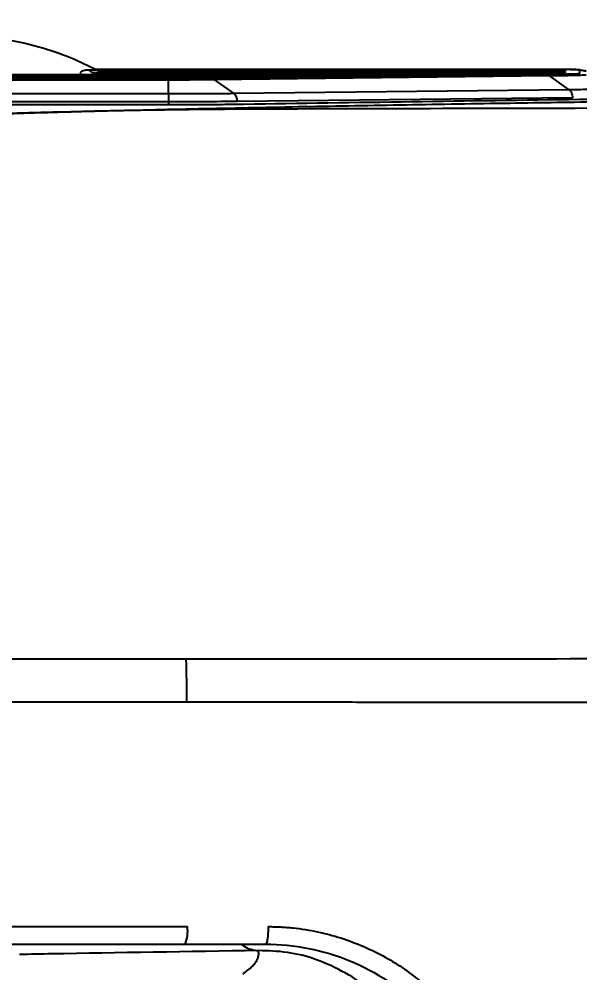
# Model space of a CAD drawing. Extents: x -4361 to 1554, y -156 to 2372.
# Drawn here: x -3905.7 to -3872.7, y 1739.1 to 1795.1 of the extents above; entities that cross this region are included whole.
import ezdxf

# ---------------------------------------------------------------- set-up
doc = ezdxf.new("R2010")
doc.units = 0
doc.header["$LTSCALE"] = 20
doc.header["$MEASUREMENT"] = 0
doc.layers.get('0').update_dxf_attribs({"linetype": 'CONTINUOUS'})
doc.layers.get('DEFPOINTS').update_dxf_attribs({"linetype": 'CONTINUOUS'})
doc.styles.get("Standard").update_dxf_attribs({"font": 'NanumGothic.ttf'})
doc.dimstyles.get("Standard").update_dxf_attribs({"dimtxt": 2.7, "dimasz": 2.5, "dimexe": 1.5, "dimexo": 1.5, "dimgap": 1.5, "dimtad": 1, "dimdec": 0, "dimlfac": 10, "dimzin": 0, "dimdsep": 46, "dimtxsty": 'Standard', "dimcen": 0, "dimclrt": 2, "dimadec": 0, "dimazin": 0, "dimtfac": 1, "dimtdec": 0, "dimtmove": 0, "dimatfit": 3, "dimfxl": 0, "dimtolj": 1, "dimtzin": 0, "dimarcsym": 0})

# ---------------------------------------------------------------- blocks, each defined once
blk = doc.blocks.new('*D64')
at = {"color": 3, "lineweight": -2}
for p, q in [((-4208.686, 1772.82), (-4208.686, 1895.201)), ((-3483.727, 1591.968), (-3483.727, 1895.201)), ((-4188.686, 1890.201), (-3503.727, 1890.201))]:
    blk.add_line(p, q, dxfattribs=at)
at = {"color": 3}
for points in [[(-4188.686, 1893.535), (-4188.686, 1886.868), (-4208.686, 1890.201)], [(-3503.727, 1893.535), (-3503.727, 1886.868), (-3483.727, 1890.201)]]:
    blk.add_solid(points, dxfattribs=at)
at = {"layer": 'DEFPOINTS', "color": 0}
for p in [(-3483.727, 1890.201), (-4208.686, 1771.32), (-3483.727, 1590.468)]:
    blk.add_point(p, dxfattribs=at)
at = {"color": 2, "insert": (-3846.207, 1911.088), "char_height": 20, "attachment_point": 5}
blk.add_mtext('\\A1;725', dxfattribs=at)

msp = doc.modelspace()

# ---------------------------------------------------------------- linework, layer by layer
for p, q in [((-3873.287, 1792.177), (-3901.165, 1792.177)), ((-3901.163, 1791.96), (-3874.225, 1791.96)), ((-3901.117, 1792.155), (-3874.186, 1792.155)), ((-3874.186, 1792.073), (-3900.877, 1792.073)), ((-3900.831, 1792.058), (-3874.186, 1792.058)), ((-3874.186, 1791.975), (-3900.319, 1791.975)), ((-3873.586, 1792.141), (-3873.586, 1792.082)), ((-3873.586, 1792.044), (-3873.586, 1791.985)), ((-3872.729, 1791.962), (-3872.729, 1792.169)), ((-3881.153, 1791.878), (-3935.386, 1791.878)), ((-3935.386, 1791.863), (-3881.182, 1791.863)), ((-3889.52, 1791.781), (-3935.386, 1791.781)), ((-3935.386, 1791.765), (-3889.52, 1791.765)), ((-3894.717, 1791.692), (-3934.607, 1791.692)), ((-3896.198, 1791.684), (-3934.052, 1791.684)), ((-3932.486, 1791.662), (-3896.886, 1791.662)), ((-3896.886, 1790.748), (-3896.886, 1791.585)), ((-3894.443, 1791.675), (-3874.752, 1791.899)), ((-3889.759, 1791.746), (-3894.288, 1791.694)), ((-3894.225, 1791.599), (-3874.535, 1791.824)), ((-3894.225, 1791.599), (-3893.042, 1790.768)), ((-3889.759, 1791.746), (-3889.765, 1791.745)), ((-3887.665, 1791.781), (-3889.178, 1791.781)), ((-3881.267, 1791.841), (-3885.725, 1791.791)), ((-3879.131, 1791.878), (-3880.812, 1791.878)), ((-3875.256, 1791.91), (-3877.191, 1791.888)), ((-3873.351, 1790.993), (-3874.535, 1791.824)), ((-3873.351, 1790.993), (-3893.042, 1790.768)), ((-3896.886, 1790.748), (-3932.486, 1790.748)), ((-3896.886, 1790.286), (-3932.486, 1790.286)), ((-3896.886, 1790.748), (-3896.886, 1790.286)), ((-3896.886, 1790.286), (-3896.886, 1790.105)), ((-3873.169, 1790.53), (-3892.86, 1790.306)), ((-3896.886, 1790.105), (-3932.49, 1790.105)), ((-3896.886, 1790.105), (-3932.486, 1790.105)), ((-3896.886, 1790.105), (-3896.886, 1790.105)), ((-3925.201, 1741.85), (-3895.774, 1741.85))]:
    msp.add_line(p, q)
at = {"flags": 128}
msp.add_lwpolyline([(-3874, 1791.943), (-3874.071, 1792.007), (-3874.191, 1792.053)], dxfattribs=at)
for centre, radius, start, end in [((-3873.586, 1791.841), 0.3, 89.9995, 160.4016), ((-3873.584, 1791.909), 0.273, 117.9667, 165.5461), ((-3873.461, 1785.024), 7.152, 81.7081, 88.6488), ((-3897.709, 1741.592), 1.952, 336.6923, 7.595)]:
    msp.add_arc(centre, radius, start, end)
for points, knots in [([(-3901.103, 1792.149), (-3901.596, 1792.39), (-3902.695, 1792.93), (-3904.621, 1793.578), (-3906.976, 1794.089), (-3909.648, 1794.289), (-3912.33, 1794.1), (-3914.713, 1793.59), (-3916.661, 1792.938), (-3917.772, 1792.393), (-3918.269, 1792.149)], [0, 0, 0, 0, 0.092344, 0.205991, 0.340952, 0.497237, 0.655348, 0.79184, 0.90672, 1, 1, 1, 1]), ([(-3902.027, 1791.875), (-3902.033, 1791.898), (-3902.044, 1791.945), (-3902.033, 1792.029), (-3901.962, 1792.113), (-3901.797, 1792.167), (-3901.65, 1792.168), (-3901.569, 1792.168)], [0, 0, 0, 0, 0.101849, 0.202985, 0.419082, 0.678032, 1, 1, 1, 1]), ([(-3901.163, 1791.96), (-3901.236, 1791.97), (-3901.382, 1791.991), (-3901.506, 1792.109), (-3901.569, 1792.168)], [0, 0, 0, 0, 0.5000007, 1, 1, 1, 1]), ([(-3901.103, 1792.149), (-3900.977, 1792.099), (-3900.724, 1792), (-3900.453, 1791.983), (-3900.319, 1791.975)], [0, 0, 0, 0, 0.502596, 1, 1, 1, 1]), ([(-3873.744, 1791.944), (-3873.906, 1791.937), (-3874.23, 1791.924), (-3874.914, 1791.915), (-3875.256, 1791.91)], [0, 0, 0, 0, 0.499975, 1, 1, 1, 1]), ([(-3874.752, 1791.899), (-3874.452, 1791.903), (-3873.98, 1791.909), (-3873.667, 1791.917), (-3873.554, 1791.92)], [0, 0, 0, 0, 0.636571, 1, 1, 1, 1]), ([(-3874.225, 1791.96), (-3874.184, 1791.96), (-3874.098, 1791.96), (-3873.98, 1791.959), (-3873.874, 1791.958), (-3873.76, 1791.955), (-3873.67, 1791.95), (-3873.718, 1791.946), (-3873.744, 1791.944)], [0, 0, 0, 0, 0.09365, 0.197452, 0.303679, 0.410605, 0.681971, 1, 1, 1, 1]), ([(-3874.186, 1792.155), (-3874.15, 1792.155), (-3874.076, 1792.155), (-3873.968, 1792.154), (-3873.865, 1792.153), (-3873.74, 1792.151), (-3873.614, 1792.147), (-3873.596, 1792.143), (-3873.586, 1792.141)], [0, 0, 0, 0, 0.093573, 0.192398, 0.302009, 0.418994, 0.679385, 1, 1, 1, 1]), ([(-3873.586, 1792.082), (-3873.595, 1792.081), (-3873.614, 1792.079), (-3873.752, 1792.075), (-3873.951, 1792.073), (-3874.108, 1792.073), (-3874.186, 1792.073)], [0, 0, 0, 0, 0.2498, 0.499987, 0.750182, 1, 1, 1, 1]), ([(-3874.186, 1792.058), (-3874.15, 1792.057), (-3874.076, 1792.057), (-3873.968, 1792.057), (-3873.865, 1792.056), (-3873.74, 1792.053), (-3873.614, 1792.049), (-3873.596, 1792.046), (-3873.586, 1792.044)], [0, 0, 0, 0, 0.093568, 0.192388, 0.301999, 0.41899, 0.679382, 1, 1, 1, 1]), ([(-3874.186, 1792.058), (-3874.186, 1792.056), (-3874.186, 1792.053), (-3874.186, 1792.035), (-3874.186, 1792.008), (-3874.186, 1791.983), (-3874.186, 1791.97)], [0, 0, 0, 0, 0.2500159, 0.5000019, 0.7499936, 1, 1, 1, 1]), ([(-3873.586, 1791.985), (-3873.595, 1791.984), (-3873.614, 1791.981), (-3873.752, 1791.978), (-3873.951, 1791.976), (-3874.108, 1791.976), (-3874.186, 1791.975)], [0, 0, 0, 0, 0.249796, 0.499978, 0.750173, 1, 1, 1, 1]), ([(-3873.554, 1791.92), (-3873.453, 1791.922), (-3873.124, 1791.929), (-3872.814, 1791.944), (-3872.757, 1791.956), (-3872.729, 1791.962)], [0, 0, 0, 0, 0.1840369, 0.5977359, 1, 1, 1, 1]), ([(-3872.729, 1792.169), (-3872.738, 1792.17), (-3872.755, 1792.172), (-3872.883, 1792.175), (-3873.067, 1792.177), (-3873.213, 1792.177), (-3873.287, 1792.177)], [0, 0, 0, 0, 0.250449, 0.499998, 0.749559, 1, 1, 1, 1]), ([(-3896.886, 1791.662), (-3896.448, 1791.663), (-3895.57, 1791.664), (-3894.819, 1791.671), (-3894.443, 1791.675)], [0, 0, 0, 0, 0.5, 1, 1, 1, 1]), ([(-3896.886, 1791.585), (-3896.409, 1791.586), (-3895.453, 1791.587), (-3894.635, 1791.595), (-3894.225, 1791.599)], [0, 0, 0, 0, 0.499994, 1, 1, 1, 1]), ([(-3894.643, 1791.69), (-3894.691, 1791.69), (-3894.789, 1791.689), (-3894.905, 1791.688), (-3894.964, 1791.688)], [0, 0, 0, 0, 0.488582, 1, 1, 1, 1]), ([(-3889.52, 1791.765), (-3889.455, 1791.765), (-3889.361, 1791.765), (-3889.253, 1791.764), (-3889.193, 1791.763), (-3889.15, 1791.762), (-3889.119, 1791.76), (-3889.134, 1791.758), (-3889.212, 1791.755), (-3889.399, 1791.75), (-3889.61, 1791.748), (-3889.759, 1791.746)], [0, 0, 0, 0, 0.112015, 0.161844, 0.208203, 0.252853, 0.298643, 0.404574, 0.523827, 0.664, 1, 1, 1, 1]), ([(-3885.725, 1791.791), (-3886.023, 1791.788), (-3886.62, 1791.782), (-3887.316, 1791.781), (-3887.665, 1791.781)], [0, 0, 0, 0, 0.50004, 1, 1, 1, 1]), ([(-3881.006, 1791.863), (-3880.936, 1791.863), (-3880.835, 1791.863), (-3880.718, 1791.862), (-3880.653, 1791.861), (-3880.605, 1791.86), (-3880.569, 1791.858), (-3880.584, 1791.855), (-3880.668, 1791.852), (-3880.806, 1791.848), (-3880.947, 1791.846), (-3881.021, 1791.845)], [0, 0, 0, 0, 0.136616, 0.194908, 0.250547, 0.305447, 0.361486, 0.490826, 0.636894, 0.80869, 1, 1, 1, 1]), ([(-3877.191, 1791.888), (-3877.49, 1791.885), (-3878.086, 1791.879), (-3878.783, 1791.879), (-3879.131, 1791.878)], [0, 0, 0, 0, 0.500041, 1, 1, 1, 1]), ([(-3874.535, 1791.824), (-3874.216, 1791.828), (-3873.577, 1791.836), (-3872.895, 1791.852), (-3872.442, 1791.871), (-3872.386, 1791.884), (-3872.358, 1791.89)], [0, 0, 0, 0, 0.249971, 0.499961, 0.74997, 1, 1, 1, 1]), ([(-3870.351, 1791.087), (-3870.389, 1791.078), (-3870.466, 1791.06), (-3871.09, 1791.034), (-3872.03, 1791.01), (-3872.911, 1790.998), (-3873.351, 1790.993)], [0, 0, 0, 0, 0.2500024, 0.5000105, 0.7500159, 1, 1, 1, 1]), ([(-3873.351, 1790.993), (-3873.325, 1790.97), (-3873.274, 1790.925), (-3873.216, 1790.812), (-3873.177, 1790.678), (-3873.172, 1790.58), (-3873.169, 1790.53)], [0, 0, 0, 0, 0.250005, 0.500004, 0.749995, 1, 1, 1, 1]), ([(-3941.303, 1788.339), (-3940.949, 1788.357), (-3940.241, 1788.393), (-3939.168, 1788.446), (-3938.088, 1788.498), (-3936.999, 1788.549), (-3935.902, 1788.6), (-3934.797, 1788.649), (-3933.683, 1788.698), (-3932.562, 1788.747), (-3931.432, 1788.794), (-3930.294, 1788.841), (-3929.148, 1788.887), (-3927.993, 1788.932), (-3926.83, 1788.977), (-3925.659, 1789.021), (-3924.48, 1789.064), (-3923.293, 1789.107), (-3920.795, 1789.195), (-3916.931, 1789.322), (-3911.603, 1789.482), (-3906.139, 1789.63), (-3900.539, 1789.768), (-3894.806, 1789.895), (-3888.942, 1790.012), (-3882.952, 1790.12), (-3877.975, 1790.2), (-3874.08, 1790.259), (-3871.315, 1790.298), (-3868.527, 1790.336), (-3865.718, 1790.372), (-3862.886, 1790.407), (-3860.032, 1790.441), (-3857.156, 1790.473), (-3854.259, 1790.503), (-3852.31, 1790.523), (-3851.335, 1790.532)], [0, 0, 0, 0, 0.014703, 0.0294, 0.044092, 0.058779, 0.073463, 0.088143, 0.102821, 0.117496, 0.132169, 0.146841, 0.161512, 0.176183, 0.190854, 0.205526, 0.220199, 0.234874, 0.249551, 0.312174, 0.374726, 0.437247, 0.499779, 0.562375, 0.624957, 0.687565, 0.750239, 0.777975, 0.805706, 0.833436, 0.861169, 0.888909, 0.916658, 0.944421, 0.9722, 1, 1, 1, 1]), ([(-3893.042, 1790.768), (-3893.634, 1790.762), (-3894.817, 1790.751), (-3896.197, 1790.749), (-3896.886, 1790.748)], [0, 0, 0, 0, 0.499977, 1, 1, 1, 1]), ([(-3892.86, 1790.306), (-3893.49, 1790.3), (-3894.73, 1790.289), (-3896.176, 1790.287), (-3896.886, 1790.286)], [0, 0, 0, 0, 0.50822, 1, 1, 1, 1]), ([(-3893.042, 1790.768), (-3893.016, 1790.745), (-3892.965, 1790.7), (-3892.907, 1790.587), (-3892.868, 1790.453), (-3892.863, 1790.355), (-3892.86, 1790.306)], [0, 0, 0, 0, 0.249994, 0.5, 0.750016, 1, 1, 1, 1]), ([(-3869.336, 1790.535), (-3869.337, 1790.534), (-3869.339, 1790.531), (-3869.353, 1790.526), (-3869.375, 1790.522), (-3869.405, 1790.517), (-3869.445, 1790.513), (-3869.493, 1790.508), (-3869.603, 1790.5), (-3869.82, 1790.488), (-3870.221, 1790.472), (-3870.732, 1790.457), (-3871.236, 1790.445), (-3871.676, 1790.436), (-3872.016, 1790.43), (-3872.376, 1790.425), (-3872.63, 1790.421), (-3872.758, 1790.42)], [0, 0, 0, 0, 0.035004, 0.069815, 0.104469, 0.139004, 0.173457, 0.207865, 0.242268, 0.371344, 0.499472, 0.627601, 0.756951, 0.81738, 0.877895, 0.938701, 1, 1, 1, 1]), ([(-3901.523, 1789.719), (-3901.936, 1789.707), (-3902.762, 1789.684), (-3903.992, 1789.65), (-3905.216, 1789.614), (-3906.432, 1789.578), (-3907.64, 1789.542), (-3908.841, 1789.505), (-3910.035, 1789.467), (-3911.222, 1789.429), (-3912.401, 1789.39), (-3913.573, 1789.35), (-3914.737, 1789.31), (-3915.895, 1789.27), (-3917.045, 1789.228), (-3918.187, 1789.186), (-3920.364, 1789.104), (-3923.533, 1788.979), (-3926.919, 1788.834), (-3929.555, 1788.714), (-3931.487, 1788.622), (-3933.413, 1788.527), (-3934.68, 1788.462), (-3935.316, 1788.429)], [0, 0, 0, 0, 0.033456, 0.066904, 0.100345, 0.133781, 0.167212, 0.20064, 0.234065, 0.267489, 0.300914, 0.334339, 0.367767, 0.401199, 0.434635, 0.468076, 0.501525, 0.627068, 0.752758, 0.813714, 0.875236, 0.937328, 1, 1, 1, 1]), ([(-3890.008, 1789.864), (-3890.142, 1789.864), (-3890.41, 1789.863), (-3890.81, 1789.862), (-3891.21, 1789.86), (-3891.607, 1789.858), (-3892.003, 1789.856), (-3892.398, 1789.854), (-3892.791, 1789.852), (-3893.574, 1789.846), (-3894.731, 1789.836), (-3896.228, 1789.82), (-3897.669, 1789.8), (-3898.813, 1789.78), (-3899.688, 1789.763), (-3900.322, 1789.749), (-3900.937, 1789.734), (-3901.327, 1789.724), (-3901.523, 1789.719)], [0, 0, 0, 0, 0.0313114, 0.0625792, 0.0938174, 0.1250403, 0.1562618, 0.1874961, 0.2187574, 0.2500598, 0.3750944, 0.5001646, 0.6253263, 0.7505442, 0.8129374, 0.8752363, 0.9375532, 1, 1, 1, 1]), ([(-3892.449, 1790.136), (-3892.513, 1790.135), (-3892.642, 1790.133), (-3892.839, 1790.13), (-3893.038, 1790.128), (-3893.24, 1790.125), (-3893.552, 1790.122), (-3893.989, 1790.117), (-3894.559, 1790.113), (-3895.142, 1790.109), (-3895.724, 1790.106), (-3896.305, 1790.105), (-3896.691, 1790.105), (-3896.886, 1790.105)], [0, 0, 0, 0, 0.05022, 0.09996, 0.14927, 0.198196, 0.246788, 0.372709, 0.501789, 0.63032, 0.755909, 0.876623, 1, 1, 1, 1]), ([(-3844.686, 1789.969), (-3848.464, 1789.96), (-3856.018, 1789.943), (-3867.349, 1789.917), (-3878.679, 1789.891), (-3886.231, 1789.873), (-3890.008, 1789.864)], [0, 0, 0, 0, 0.2500033, 0.5000044, 0.7500032, 1, 1, 1, 1]), ([(-3895.861, 1757.557), (-3900.95, 1757.558), (-3906.041, 1757.558), (-3916.229, 1757.561), (-3921.326, 1757.564), (-3926.426, 1757.564)], [0, 0, 0, 0, 0.5, 0.5, 1, 1, 1, 1]), ([(-3844.686, 1757.663), (-3848.885, 1757.642), (-3853.1, 1757.618), (-3861.568, 1757.591), (-3865.821, 1757.585), (-3874.359, 1757.566), (-3878.642, 1757.556), (-3887.232, 1757.549), (-3891.54, 1757.555), (-3895.861, 1757.557)], [0, 0, 0, 0, 0.25, 0.25, 0.5, 0.5, 0.75, 0.75, 1, 1, 1, 1]), ([(-3895.833, 1755.028), (-3896.794, 1755.028), (-3899.313, 1755.027), (-3904.352, 1755.025), (-3910.449, 1755.023), (-3916.821, 1755.022), (-3921.867, 1755.021), (-3924.895, 1755.02), (-3926.091, 1755.02)], [0, 0, 0, 0, 0.095327, 0.249999, 0.500003, 0.700006, 0.881614, 1, 1, 1, 1]), ([(-3844.572, 1754.905), (-3845.197, 1754.909), (-3846.619, 1754.917), (-3849.016, 1754.928), (-3851.937, 1754.941), (-3854.889, 1754.953), (-3857.542, 1754.964), (-3860.386, 1754.975), (-3863.403, 1754.987), (-3868.154, 1755.003), (-3872.57, 1755.011), (-3877.405, 1755.015), (-3880.957, 1755.018), (-3884.802, 1755.021), (-3888.604, 1755.025), (-3892.336, 1755.029), (-3894.773, 1755.028), (-3895.833, 1755.028)], [0, 0, 0, 0, 0.0371371, 0.0845204, 0.1421498, 0.2100253, 0.2588964, 0.2985538, 0.377454, 0.4361653, 0.5771378, 0.6356695, 0.7181139, 0.783845, 0.85908, 0.9386751, 1, 1, 1, 1]), ([(-3891.032, 1741.85), (-3891.032, 1741.704), (-3891.036, 1741.563), (-3891.048, 1741.381), (-3891.052, 1741.325), (-3891.062, 1741.223), (-3891.068, 1741.178), (-3891.087, 1741.048), (-3891.103, 1740.968), (-3891.141, 1740.853), (-3891.164, 1740.819), (-3891.186, 1740.819)], [0, 0, 0, 0, 0.25, 0.25, 0.375, 0.375, 0.5, 0.5, 0.75, 0.75, 1, 1, 1, 1]), ([(-3891.032, 1741.85), (-3890.91, 1741.849), (-3890.665, 1741.847), (-3890.299, 1741.833), (-3889.933, 1741.81), (-3889.449, 1741.766), (-3888.851, 1741.688), (-3887.911, 1741.514), (-3886.755, 1741.205), (-3885.424, 1740.706), (-3884.173, 1740.092), (-3882.661, 1739.149), (-3880.984, 1737.735), (-3879.59, 1736.041), (-3878.677, 1734.537), (-3878.168, 1733.477), (-3877.8, 1732.533), (-3877.556, 1731.777), (-3877.367, 1731.064), (-3877.228, 1730.41), (-3877.123, 1729.766), (-3877.051, 1729.132), (-3877.006, 1728.491), (-3877, 1728.062), (-3876.997, 1727.847)], [0, 0, 0, 0, 0.016779, 0.0335448, 0.0503087, 0.0670817, 0.1002092, 0.1329445, 0.1980347, 0.2639917, 0.327346, 0.3884425, 0.5071814, 0.6249355, 0.6852107, 0.7459184, 0.7842405, 0.8224857, 0.8535738, 0.8842677, 0.91303, 0.9418636, 0.9708325, 1, 1, 1, 1]), ([(-3925.329, 1740.82), (-3920.188, 1740.82), (-3915.751, 1740.82), (-3905.479, 1740.82), (-3901.047, 1740.82), (-3895.917, 1740.82)], [0, 0, 0, 0, 0.5, 0.5, 1, 1, 1, 1]), ([(-3891.607, 1740.444), (-3895.744, 1740.38), (-3900.562, 1740.306), (-3905.004, 1740.225), (-3905.633, 1740.213)], [0, 0, 0, 0, 0.858549, 1, 1, 1, 1]), ([(-3892.596, 1740.82), (-3892.548, 1740.779), (-3892.247, 1740.525), (-3891.899, 1740.481), (-3891.607, 1740.444)], [0, 0, 0, 0, 0.161156, 1, 1, 1, 1]), ([(-3892.526, 1739.084), (-3892.479, 1739.114), (-3892.387, 1739.174), (-3892.261, 1739.265), (-3892.145, 1739.356), (-3892.041, 1739.446), (-3891.947, 1739.537), (-3891.864, 1739.628), (-3891.792, 1739.718), (-3891.73, 1739.809), (-3891.68, 1739.9), (-3891.64, 1739.99), (-3891.612, 1740.081), (-3891.594, 1740.172), (-3891.587, 1740.262), (-3891.59, 1740.353), (-3891.601, 1740.414), (-3891.607, 1740.444)], [0, 0, 0, 0, 0.066671, 0.13334, 0.200008, 0.266674, 0.333339, 0.400004, 0.466668, 0.533332, 0.599996, 0.666661, 0.733326, 0.799992, 0.86666, 0.933329, 1, 1, 1, 1]), ([(-3884.6, 1737.614), (-3884.716, 1737.745), (-3885.29, 1738.394), (-3886.524, 1739.183), (-3888.214, 1739.975), (-3889.922, 1740.395), (-3891.043, 1740.428), (-3891.607, 1740.444)], [0, 0, 0, 0, 0.057482, 0.28479, 0.518682, 0.758029, 1, 1, 1, 1]), ([(-3891.186, 1740.819), (-3890.341, 1740.819), (-3889.495, 1740.737), (-3887.836, 1740.409), (-3887.022, 1740.164), (-3884.675, 1739.198), (-3883.234, 1738.243), (-3880.82, 1735.846), (-3879.848, 1734.404), (-3878.86, 1732.036), (-3878.608, 1731.214), (-3878.271, 1729.534), (-3878.187, 1728.676), (-3878.187, 1727.82)], [0, 0, 0, 0, 0.125, 0.125, 0.25, 0.25, 0.5, 0.5, 0.75, 0.75, 0.875, 0.875, 1, 1, 1, 1])]:
    msp.add_open_spline(points, degree=3, knots=knots)
for points, degree in [([(-3901.569, 1792.168), (-3901.103, 1792.149)], 1), ([(-3900.971, 1791.964), (-3901.163, 1791.96)], 1), ([(-3900.319, 1791.975), (-3900.971, 1791.964)], 1), ([(-3872.729, 1792.169), (-3872.358, 1792.097)], 1), ([(-3932.486, 1791.586), (-3896.886, 1791.585)], 1), ([(-3896.886, 1791.662), (-3896.886, 1791.585)], 1), ([(-3895.018, 1791.688), (-3896.198, 1791.684)], 1), ([(-3894.964, 1791.688), (-3895.018, 1791.688)], 1), ([(-3894.288, 1791.694), (-3894.643, 1791.69)], 1), ([(-3894.225, 1791.599), (-3894.443, 1791.675)], 1), ([(-3881.021, 1791.845), (-3881.267, 1791.841)], 1), ([(-3874.752, 1791.899), (-3874.535, 1791.824)], 1), ([(-3872.758, 1790.42), (-3879.321, 1790.334), (-3885.885, 1790.239), (-3892.449, 1790.136)], 3), ([(-3895.861, 1757.557), (-3895.837, 1756.739), (-3895.827, 1755.882), (-3895.833, 1755.028)], 3), ([(-3895.917, 1740.82), (-3894.295, 1740.82), (-3892.805, 1740.82), (-3891.186, 1740.82)], 3)]:
    msp.add_open_spline(points, degree=degree)

# ---------------------------------------------------------------- dimensions: what is measured, and where the dimension line sits
dim = msp.add_linear_dim(base=(-3483.727, 1890.201), p1=(-4208.686, 1771.32), p2=(-3483.727, 1590.468), angle=180, dimstyle='Standard', override={"dimtxt": 20, "dimasz": 20, "dimexe": 5, "dimgap": 10, "dimlfac": 1, "dimzin": 8, "dimclrd": 3, "dimclre": 3, "dimazin": 2})
dim.commit()
dim.dimension.update_dxf_attribs({"geometry": '*D64', "text_midpoint": (-3846.207, 1911.088)})

doc.saveas('drawing.dxf')
